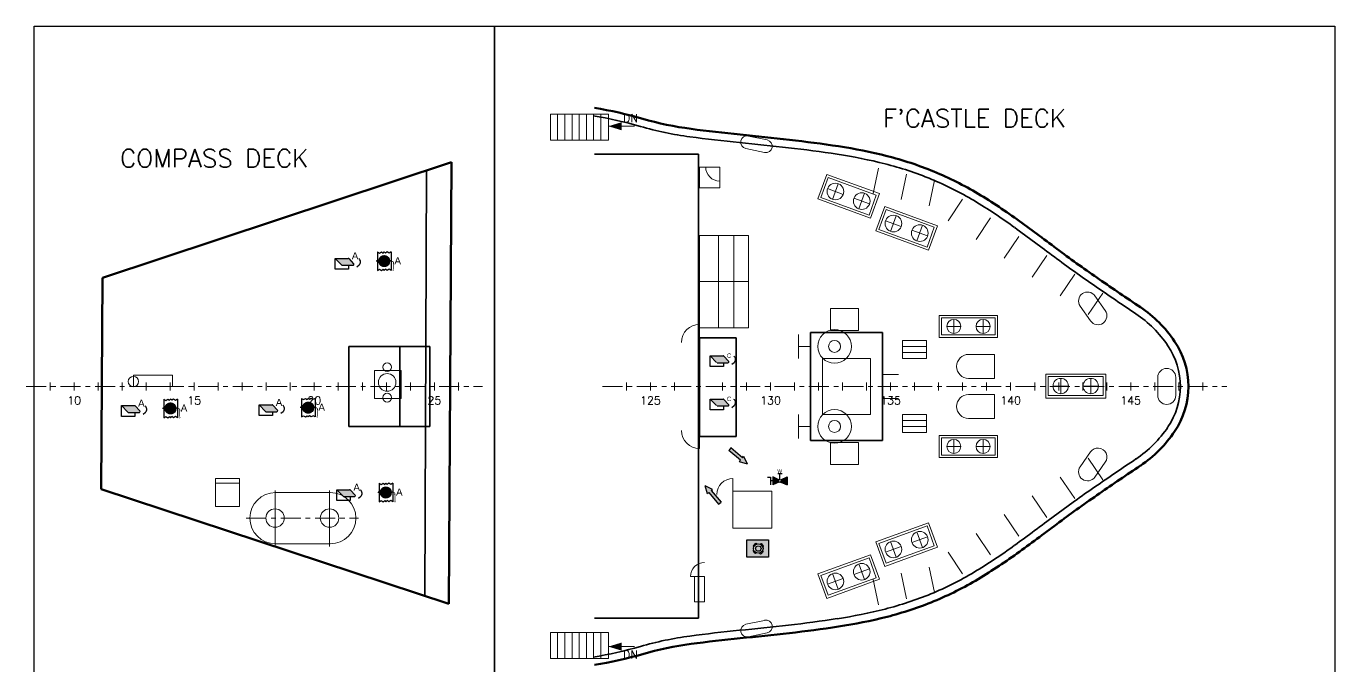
# Model space of a CAD drawing. Header units: millimetres. Extents: x -5000 to 92500, y -73000 to 27580.
# Drawn here: x 59400 to 92100, y -17980 to -2000 of the extents above; entities that cross this region are included whole.
import ezdxf
from ezdxf.enums import TextEntityAlignment as Align

# ---------------------------------------------------------------- set-up
doc = ezdxf.new("R2010")
doc.units = ezdxf.units.MM
doc.linetypes.add('CENTER_S', pattern=[860, 500, -120, 120, -120])
for name, color, linetype, lineweight in [('CENTER', 1, 'CENTER_S', 18), ('DETAIL', 9, 'Continuous', 13), ('DOOR', 4, 'Continuous', 18), ('FRAMES', 7, 'Continuous', 18), ('HULL', 7, 'Continuous', 50), ('STAIR', 6, 'Continuous', 18), ('STRUCT', 7, 'Continuous', 35), ('SYM-FF', 1, 'Continuous', 18), ('SYM-LSA', 3, 'Continuous', 18), ('TEXT', 7, 'Continuous', 18)]:
    doc.layers.add(name, color=color, linetype=linetype, lineweight=lineweight)
for name, color, linetype in [('dotted', 140, 'Continuous'), ('FIRE LINE', 1, 'Continuous'), ('HATCH', 1, 'Continuous'), ('INER2', 151, 'Continuous'), ('SYMBOL', 31, 'Continuous'), ('VENT', 210, 'Continuous')]:
    doc.layers.add(name, color=color, linetype=linetype)
doc.styles.add('ARIAL', font='arial.ttf')
doc.styles.add('ROMANS', font='romans.shx')
picture_1 = doc.add_image_def('image4.png', size_in_pixel=(575, 900))
picture_2 = doc.add_image_def('image5.png', size_in_pixel=(1050, 900))

# ---------------------------------------------------------------- blocks, each defined once
blk = doc.blocks.new('AV')
at = {"layer": 'HATCH'}
blk.add_hatch(color=5, dxfattribs=at).paths.add_polyline_path([(6018.552, -5952.493, 0.205997), (6018.524, -5952.481), (6017.989, -5952.481), (6018.249, -5952.755, 0.205997), (6018.277, -5952.768), (6018.722, -5952.768, 0.657476), (6018.75, -5952.702)])
at = {"layer": 'dotted', "color": 6}
for p, q in [((6017.996, -5952.48), (6018.255, -5952.754)), ((6017.996, -5952.48), (6018.53, -5952.48)), ((6017.996, -5952.929), (6017.996, -5952.48)), ((6018.547, -5952.929), (6017.996, -5952.929)), ((6018.283, -5952.767), (6018.728, -5952.767)), ((6018.547, -5952.767), (6018.547, -5952.929)), ((6018.559, -5952.492), (6018.756, -5952.701)), ((6018.896, -5952.827), (6018.993, -5952.753))]:
    blk.add_line(p, q, dxfattribs=at)
blk.add_lwpolyline([(6018.896, -5952.827), (6018.993, -5952.753)], dxfattribs=at)
for centre, radius, start, end in [((6018.283, -5952.728), 0.0387, 223.4403, 270), ((6018.53, -5952.519), 0.0387, 43.4403, 90), ((6018.728, -5952.728), 0.0387, 270, 43.4403), ((6018.884, -5952.63), 0.164, 311.7236, 57.1221)]:
    blk.add_arc(centre, radius, start, end, dxfattribs=at)
at = {"layer": 'dotted', "color": 6, "style": 'ARIAL'}
blk.add_text('A', height=0.294, dxfattribs=at).set_placement((6018.684, -5952.525))
blk = doc.blocks.new('FPR-ACC.SPACES VENTILATION FIRE DUMPING_FLAP')
at = {"layer": 'INER2'}
h = blk.add_hatch(color=5, dxfattribs=at)
h.paths.add_polyline_path([(0.537, 0.148, 0.395683), (0.389, 0.009), (0.537, 0.009)])
h.paths.add_polyline_path([(0.684, 0.009, 0.395683), (0.537, 0.148), (0.537, 0.009)])
h.paths.add_polyline_path([(0.537, -0.009), (0.537, -0.148, 0.395683), (0.684, -0.009)])
h.paths.add_polyline_path([(0.537, -0.009), (0.389, -0.009, 0.395683), (0.537, -0.148)])
at = {"layer": 'SYMBOL'}
h = blk.add_hatch(color=256, dxfattribs=at)
h.paths.add_polyline_path([(0.537, 0.009), (0.389, 0.009, 0.015921), (0.389, 0), (0.537, 0)])
h.paths.add_polyline_path([(0.37, 0.009), (0.349, 0.009), (0.349, 0), (0.37, 0, -0.014121)])
h.paths.add_polyline_path([(0.349, 0.009), (0.32, 0.009), (0.32, 0), (0.349, 0)])
h.paths.add_polyline_path([(0.684, 0.009), (0.537, 0.009), (0.537, 0), (0.684, 0, 0.015921)])
h.paths.add_polyline_path([(0.724, 0.009), (0.703, 0.009, -0.014121), (0.703, 0), (0.724, 0)])
h.paths.add_polyline_path([(0.749, 0.009), (0.724, 0.009), (0.724, 0), (0.749, 0)])
h = blk.add_hatch(color=256, dxfattribs=at)
h.paths.add_polyline_path([(0.537, 0.166), (0.537, 0.148, -0.414214), (0.684, 0), (0.703, 0, 0.414214)])
h.paths.add_polyline_path([(0.537, 0.148), (0.537, 0.166, 0.414214), (0.37, 0), (0.389, 0, -0.414214)])
h.paths.add_polyline_path([(0.389, 0), (0.37, 0, 0.414214), (0.537, -0.166), (0.537, -0.148, -0.414214)])
h.paths.add_polyline_path([(0.703, 0), (0.684, 0, -0.414214), (0.537, -0.148), (0.537, -0.166, 0.414214)])
h = blk.add_hatch(color=256, dxfattribs=at)
h.paths.add_polyline_path([(0.778, 0), (0.749, 0), (0.749, -0.009, -0.414214), (0.78, -0.041), (0.799, -0.041, 0.24158)])
h.paths.add_polyline_path([(0.749, 0.009), (0.749, 0), (0.778, 0, 0.156931)])
h = blk.add_hatch(color=256, dxfattribs=at)
h.paths.add_polyline_path([(0.349, 0), (0.32, 0), (0.32, -0.009), (0.349, -0.009)])
h.paths.add_polyline_path([(0.37, 0), (0.349, 0), (0.349, -0.009), (0.37, -0.009, -0.014121)])
blk.add_hatch(color=256, dxfattribs=at).paths.add_polyline_path([(0.537, 0), (0.389, 0, 0.015921), (0.389, -0.009), (0.537, -0.009)])
h = blk.add_hatch(color=256, dxfattribs=at)
h.paths.add_polyline_path([(0.684, 0), (0.537, 0), (0.537, -0.009), (0.684, -0.009, 0.015921)])
h.paths.add_polyline_path([(0.724, 0), (0.703, 0, -0.014121), (0.703, -0.009), (0.724, -0.009)])
h.paths.add_polyline_path([(0.749, 0), (0.724, 0), (0.724, -0.009), (0.749, -0.009)])
h = blk.add_hatch(color=256, dxfattribs=at)
h.paths.add_polyline_path([(0.769, -0.25, 1), (0.81, -0.25, 1)])
h.paths.add_polyline_path([(0.801, -0.25, -1), (0.777, -0.25, -1)])
at = {"layer": 'dotted', "color": 6}
for p, q in [((0.323, 0.009), (0.323, -0.009)), ((0.751, 0.009), (0.323, 0.009)), ((0.351, 0.255), (0.351, -0.255)), ((0.351, 0.255), (0.406, 0.222)), ((0.406, 0.222), (0.46, 0.255)), ((0.46, 0.255), (0.507, 0.224)), ((0.507, 0.224), (0.539, 0.255)), ((0.572, 0.224), (0.539, 0.255)), ((0.619, 0.255), (0.572, 0.224)), ((0.673, 0.222), (0.619, 0.255)), ((0.727, 0.255), (0.673, 0.222)), ((0.727, 0.255), (0.727, -0.255)), ((0.351, -0.255), (0.406, -0.222)), ((0.406, -0.222), (0.46, -0.255)), ((0.46, -0.255), (0.507, -0.224)), ((0.507, -0.224), (0.539, -0.255)), ((0.572, -0.224), (0.539, -0.255)), ((0.619, -0.255), (0.572, -0.224)), ((0.673, -0.222), (0.619, -0.255)), ((0.727, -0.255), (0.673, -0.222))]:
    blk.add_line(p, q, dxfattribs=at)
blk.add_circle((0.539, 0), 0.148, dxfattribs=at)
at = {"layer": 'SYMBOL'}
blk.add_line((0.78, -0.046), (0.799, -0.046), dxfattribs=at)
at = {"layer": 'SYMBOL', "const_width": 0.0188}
blk.add_lwpolyline([(0.789, -0.041), (0.789, -0.23)], dxfattribs=at)
at = {"layer": 'INER2', "color": 6, "xscale": 0.66362073343725, "yscale": 0.66362073343725}
blk.add_blockref('AV', (-3994.481, 3950.266), dxfattribs=at)
at = {"layer": 'dotted', "color": 6, "style": 'ARIAL'}
blk.add_text('A', height=0.195, dxfattribs=at).set_placement((0.818, -0.086))
blk = doc.blocks.new('LBOO')
at = {"layer": 'INER2'}
h = blk.add_hatch(color=80, dxfattribs=at)
h.paths.add_polyline_path([(-2246.855, -998.691), (-2246.855, -997.659), (-2248.152, -997.659), (-2248.152, -998.691)])
h.paths.add_polyline_path([(-2247.78, -998.317, -0.284827), (-2247.777, -998.287), (-2247.743, -998.245, -0.062965), (-2247.752, -998.175, -0.101775), (-2247.729, -998.063), (-2247.756, -998.017, -0.284827), (-2247.755, -997.986, -0.140554), (-2247.612, -997.864, -0.284827), (-2247.582, -997.868), (-2247.54, -997.902, -0.165802), (-2247.358, -997.916), (-2247.312, -997.888, -0.284827), (-2247.281, -997.889, -0.140554), (-2247.159, -998.032, -0.284827), (-2247.163, -998.063), (-2247.197, -998.104, -0.062965), (-2247.188, -998.175, -0.101775), (-2247.211, -998.286), (-2247.184, -998.332, -0.284827), (-2247.184, -998.363, -0.140554), (-2247.328, -998.485, -0.284827), (-2247.358, -998.482), (-2247.399, -998.448, -0.165802), (-2247.581, -998.434), (-2247.627, -998.461, -0.284827), (-2247.658, -998.46, -0.140554)])
h.paths.add_polyline_path([(-2247.635, -998.175, -1), (-2247.304, -998.175, -1)])
at = {"layer": 'dotted', "color": 6}
for p, q in [((-2247.743, -998.245), (-2247.777, -998.287)), ((-2247.729, -998.063), (-2247.756, -998.017)), ((-2247.581, -998.434), (-2247.627, -998.461)), ((-2247.54, -997.902), (-2247.582, -997.868)), ((-2247.399, -998.448), (-2247.358, -998.482)), ((-2247.358, -997.916), (-2247.312, -997.888)), ((-2247.211, -998.286), (-2247.184, -998.332)), ((-2247.197, -998.104), (-2247.163, -998.063))]:
    blk.add_line(p, q, dxfattribs=at)
blk.add_lwpolyline([(-2248.152, -997.659), (-2246.855, -997.659), (-2246.855, -998.691), (-2248.152, -998.691)], close=True, dxfattribs=at)
for radius in [0.282, 0.165]:
    blk.add_circle((-2247.47, -998.175), radius, dxfattribs=at)
for centre, radius, start, end in [((-2247.754, -998.305), 0.0289, 140.98811, 204.5816), ((-2247.47, -998.175), 0.342, 204.5816, 236.58465), ((-2247.731, -998.002), 0.0289, 146.58465, 210.17814), ((-2247.47, -998.175), 0.342, 114.5816, 146.58465), ((-2247.6, -997.89), 0.0289, 50.98811, 114.5816), ((-2247.47, -998.175), 0.342, 294.5816, 326.58465), ((-2247.297, -997.913), 0.0289, 56.58465, 120.17814), ((-2247.47, -998.175), 0.342, 24.5816, 56.58465), ((-2247.209, -998.347), 0.0289, 326.58465, 30.17814), ((-2247.185, -998.044), 0.0289, 320.98811, 24.5816), ((-2247.642, -998.436), 0.0289, 236.58465, 300.17814), ((-2247.34, -998.459), 0.0289, 230.98811, 294.5816)]:
    blk.add_arc(centre, radius, start, end, dxfattribs=at)
blk = doc.blocks.new('FPR-LIFE BUOYS')
at = {"layer": 'dotted', "color": 1, "xscale": 0.45989954711139, "yscale": 0.45989954711139}
blk.add_blockref('LBOO', (1033.626, 459.06), dxfattribs=at)
blk = doc.blocks.new('hyd')
at = {"layer": 'FIRE LINE'}
for color, points in [(1, [(1942.494, -4114.805), (1942.122, -4114.633), (1942.122, -4115.111), (1942.494, -4114.939, -0.219445), (1942.463, -4114.872, -0.219445)]), (80, [(1942.608, -4114.805, -0.219445), (1942.639, -4114.872, -0.219445), (1942.608, -4114.939), (1942.981, -4115.111), (1942.981, -4114.633)])]:
    blk.add_hatch(color=color, dxfattribs=at).paths.add_polyline_path(points)
at = {"layer": 'dotted', "color": 6}
for p, q in [((1942.418, -4114.43), (1942.686, -4114.43)), ((1942.552, -4114.784), (1942.552, -4114.43)), ((1941.816, -4114.646), (1941.99, -4114.646)), ((1941.99, -4114.646), (1941.99, -4115.098)), ((1942.109, -4114.872), (1941.99, -4114.872)), ((1942.122, -4114.633), (1942.122, -4115.111)), ((1942.495, -4114.805), (1942.122, -4114.633)), ((1942.495, -4114.939), (1942.122, -4115.111)), ((1942.609, -4114.805), (1942.981, -4114.633)), ((1942.609, -4114.939), (1942.981, -4115.111)), ((1942.981, -4114.633), (1942.981, -4115.111))]:
    blk.add_line(p, q, dxfattribs=at)
blk.add_circle((1942.552, -4114.872), 0.088, dxfattribs=at)
at = {"layer": 'dotted', "color": 6, "style": 'ARIAL'}
blk.add_text('W', height=0.212, dxfattribs=at).set_placement((1942.4, -4114.388))
blk = doc.blocks.new('FPR-WATER FIRE HYDRANT')
at = {"layer": 'VENT', "color": 2, "xscale": 0.45989954711139, "yscale": 0.45989954711139}
blk.add_blockref('hyd', (-893.308, 1892.371), dxfattribs=at)
blk = doc.blocks.new('duc')
at = {"layer": 'HATCH'}
blk.add_hatch(color=2, dxfattribs=at).paths.add_polyline_path([(-2247.242, -951.283, 0.205997), (-2247.283, -951.265), (-2248.055, -951.265), (-2247.68, -951.661, 0.205997), (-2247.64, -951.678), (-2246.998, -951.678, 0.657476), (-2246.957, -951.584)])
at = {"layer": 'dotted', "color": 6}
for p, q in [((-2248.054, -951.263), (-2247.68, -951.659)), ((-2248.054, -951.263), (-2247.282, -951.263)), ((-2248.054, -951.911), (-2248.054, -951.263)), ((-2247.242, -951.281), (-2246.957, -951.583)), ((-2247.258, -951.911), (-2248.054, -951.911)), ((-2247.639, -951.677), (-2246.997, -951.677)), ((-2247.258, -951.677), (-2247.258, -951.911)), ((-2246.754, -951.764), (-2246.615, -951.657))]:
    blk.add_line(p, q, dxfattribs=at)
blk.add_lwpolyline([(-2246.754, -951.764), (-2246.615, -951.657)], dxfattribs=at)
for centre, radius, start, end in [((-2247.282, -951.319), 0.0558, 43.44032, 90), ((-2246.772, -951.48), 0.237, 311.72362, 57.12213), ((-2246.997, -951.621), 0.0558, 270, 43.44032)]:
    blk.add_arc(centre, radius, start, end, dxfattribs=at)
at = {"layer": 'dotted', "color": 6, "style": 'ARIAL'}
blk.add_text('C', height=0.264, dxfattribs=at).set_placement((-2247.06, -951.386))
blk = doc.blocks.new('FPR-CARGO SPACES VENTILATION FIRE DUMPING')
at = {"layer": 'dotted', "color": 6, "xscale": 0.45989954711139, "yscale": 0.45989954711139}
blk.add_blockref('duc', (1033.53, 437.634), dxfattribs=at)
blk = doc.blocks.new('arro')
at = {"layer": 'INER2'}
blk.add_hatch(color=80, dxfattribs=at).paths.add_polyline_path([(1721.956, -4085.057), (1721.956, -4085.164), (1721.044, -4085.164), (1721.043, -4085.359), (1721.956, -4085.359), (1721.956, -4085.465), (1722.413, -4085.261)])
at = {"layer": 'dotted', "color": 6}
for p, q in [((1721.957, -4085.164), (1721.044, -4085.164)), ((1721.044, -4085.164), (1721.044, -4085.359)), ((1721.957, -4085.359), (1721.044, -4085.359)), ((1721.957, -4085.164), (1721.957, -4085.057)), ((1721.957, -4085.057), (1722.413, -4085.261)), ((1721.957, -4085.465), (1722.413, -4085.261)), ((1721.957, -4085.359), (1721.957, -4085.465))]:
    blk.add_line(p, q, dxfattribs=at)
blk = doc.blocks.new('FPR-PRIMARY MEANS OF ESCAPE')
at = {"layer": 'VENT', "color": 1, "xscale": 0.45989954711139, "yscale": 0.45989954711139}
blk.add_blockref('arro', (-791.822, 1878.81), dxfattribs=at)

msp = doc.modelspace()

# ---------------------------------------------------------------- hatches: boundary and pattern name
at = {"layer": 'STAIR'}
h = msp.add_hatch(color=7, dxfattribs=at)
h.dxf.hatch_style = 1
h.paths.add_polyline_path([(73950, -4500), (74284, -4603), (74284, -4397)])
h = msp.add_hatch(color=7, dxfattribs=at)
h.dxf.hatch_style = 1
h.paths.add_polyline_path([(73950, -17500), (74284, -17603), (74284, -17397)])

# ---------------------------------------------------------------- linework, layer by layer
at = {"layer": 'CENTER'}
for p, q in [((59400, -11000), (70800, -11000)), ((73800, -11000), (89400, -11000)), ((64900, -14290), (67700, -14290))]:
    msp.add_line(p, q, dxfattribs=at)
at = {"layer": 'DETAIL'}
for p, q in [((77449, -4744), (77918, -4843)), ((77382, -5057), (77851, -5156)), ((76730, -5520), (76225, -5520)), ((76225, -5520), (76225, -6040)), ((76730, -5520), (76380, -5520)), ((76730, -6040), (76730, -5520)), ((80700, -5545), (80562, -6180)), ((79403, -5705), (79181, -6316)), ((79439, -5782), (79258, -6280)), ((80719, -6184), (79403, -5705)), ((80642, -6220), (79439, -5782)), ((81400, -5697), (81262, -6333)), ((82100, -5850), (81962, -6485)), ((76225, -6040), (76730, -6040)), ((79426, -6059), (79817, -6201)), ((79550, -6326), (79692, -5935)), ((80208, -6565), (80350, -6174)), ((80497, -6795), (80719, -6184)), ((79181, -6316), (80497, -6795)), ((79258, -6280), (80461, -6718)), ((80083, -6299), (80474, -6441)), ((80461, -6718), (80642, -6220)), ((80853, -6505), (80631, -7116)), ((82169, -6984), (80853, -6505)), ((82800, -6319), (82438, -6859)), ((80889, -6582), (80708, -7080)), ((80876, -6859), (81267, -7001)), ((82092, -7020), (80889, -6582)), ((81000, -7126), (81142, -6735)), ((83500, -6789), (83138, -7329)), ((80631, -7116), (81947, -7595)), ((80708, -7080), (81911, -7518)), ((81533, -7099), (81924, -7241)), ((81658, -7365), (81800, -6974)), ((81911, -7518), (82092, -7020)), ((81947, -7595), (82169, -6984)), ((77450, -7230), (76225, -7230)), ((76225, -7230), (76225, -9540)), ((76700, -9540), (76700, -7230)), ((77080, -9540), (77080, -7230)), ((77450, -9540), (77450, -7230)), ((84200, -7258), (83838, -7798)), ((84900, -7727), (84538, -8267)), ((76225, -8375), (77450, -8375)), ((85600, -8197), (85238, -8736)), ((86300, -8666), (85938, -9206)), ((86105, -8737), (86363, -9105)), ((80200, -9050), (79500, -9050)), ((79500, -9050), (79500, -9600)), ((80200, -9600), (80200, -9050)), ((85737, -8995), (85995, -9363)), ((83675, -9225), (82215, -9225)), ((82215, -9225), (82215, -9775)), ((83615, -9285), (82275, -9285)), ((82275, -9285), (82275, -9715)), ((82580, -9676), (82580, -9324)), ((83310, -9676), (83310, -9324)), ((83615, -9715), (83615, -9285)), ((83675, -9775), (83675, -9225)), ((76225, -9540), (77450, -9540)), ((78700, -10300), (78700, -9700)), ((79500, -9600), (80200, -9600)), ((82215, -9775), (83675, -9775)), ((82275, -9715), (83615, -9715)), ((82404, -9500), (82756, -9500)), ((83134, -9500), (83486, -9500)), ((78700, -10000), (79000, -10000)), ((81900, -9850), (81300, -9850)), ((81300, -9850), (81300, -10300)), ((81300, -10000), (81900, -10000)), ((81900, -10300), (81900, -9850)), ((80500, -10300), (79300, -10300)), ((79300, -10300), (79300, -11700)), ((80500, -11700), (80500, -10300)), ((81300, -10150), (81900, -10150)), ((81300, -10300), (81900, -10300)), ((82950, -10200), (83600, -10200)), ((83600, -10800), (83600, -10200)), ((63060, -10720), (62080, -10720)), ((62080, -10720), (62080, -11000)), ((63060, -11000), (63060, -10720)), ((68770, -10600), (68100, -10600)), ((68100, -10600), (68100, -11300)), ((68770, -11300), (68770, -10600)), ((80800, -10700), (81200, -10700)), ((86375, -10690), (84875, -10690)), ((84875, -10690), (84875, -11290)), ((86315, -10750), (84935, -10750)), ((84935, -10750), (84935, -11230)), ((86315, -11230), (86315, -10750)), ((86375, -11290), (86375, -10690)), ((87675, -11225), (87675, -10775)), ((88125, -11225), (88125, -10775)), ((62080, -11000), (63060, -11000)), ((82950, -10800), (83600, -10800)), ((85058, -10990), (85442, -10990)), ((85250, -11182), (85250, -10798)), ((85808, -10990), (86192, -10990)), ((86000, -11182), (86000, -10798)), ((68100, -11300), (68770, -11300)), ((80800, -11300), (81200, -11300)), ((82950, -11200), (83600, -11200)), ((83600, -11200), (83600, -11800)), ((84875, -11290), (86375, -11290)), ((84935, -11230), (86315, -11230)), ((78700, -11700), (78700, -12300)), ((79300, -11700), (80500, -11700)), ((81300, -11700), (81900, -11700)), ((81300, -12150), (81300, -11700)), ((81900, -11700), (81900, -12150)), ((78700, -12000), (79000, -12000)), ((81300, -11850), (81900, -11850)), ((81300, -12000), (81900, -12000)), ((82950, -11800), (83600, -11800)), ((80200, -12400), (79500, -12400)), ((79500, -12400), (79500, -12950)), ((80200, -12950), (80200, -12400)), ((81900, -12150), (81300, -12150)), ((82215, -12225), (83675, -12225)), ((82215, -12775), (82215, -12225)), ((82275, -12285), (83615, -12285)), ((82275, -12715), (82275, -12285)), ((82580, -12324), (82580, -12676)), ((83310, -12324), (83310, -12676)), ((83615, -12285), (83615, -12715)), ((83675, -12225), (83675, -12775)), ((83615, -12715), (82275, -12715)), ((82404, -12500), (82756, -12500)), ((83134, -12500), (83486, -12500)), ((85737, -13005), (85995, -12637)), ((79500, -12950), (80200, -12950)), ((83675, -12775), (82215, -12775)), ((86300, -13334), (85938, -12794)), ((86105, -13263), (86363, -12895)), ((64730, -13300), (64130, -13300)), ((64130, -13300), (64130, -14000)), ((64730, -14000), (64730, -13300)), ((77060, -13700), (77060, -13300)), ((85600, -13803), (85238, -13264)), ((64130, -13420), (64730, -13420)), ((65620, -13600), (65620, -15000)), ((65630, -13650), (67000, -13650)), ((66980, -13600), (66980, -15000)), ((78030, -13620), (77060, -13620)), ((77060, -13620), (77060, -14540)), ((78030, -14540), (78030, -13620)), ((84900, -14273), (84538, -13733)), ((64130, -14000), (64730, -14000)), ((84200, -14742), (83838, -14202)), ((77060, -14540), (78030, -14540)), ((80631, -14884), (81947, -14405)), ((80708, -14920), (81911, -14482)), ((81658, -14635), (81800, -15026)), ((81911, -14482), (82092, -14980)), ((81947, -14405), (82169, -15016)), ((83500, -15211), (83138, -14671)), ((65630, -14930), (67000, -14930)), ((80853, -15495), (80631, -14884)), ((80889, -15418), (80708, -14920)), ((82169, -15016), (80853, -15495)), ((80876, -15141), (81267, -14999)), ((82092, -14980), (80889, -15418)), ((81000, -14874), (81142, -15265)), ((81533, -14901), (81924, -14759)), ((79181, -15684), (80497, -15205)), ((79258, -15720), (80461, -15282)), ((80461, -15282), (80642, -15780)), ((80497, -15205), (80719, -15816)), ((82800, -15681), (82438, -15141)), ((79403, -16295), (79181, -15684)), ((79550, -15674), (79692, -16065)), ((80083, -15701), (80474, -15559)), ((80208, -15435), (80350, -15826)), ((81400, -16303), (81262, -15667)), ((82100, -16150), (81962, -15515)), ((76350, -15750), (76000, -15750)), ((76350, -15750), (76100, -15750)), ((76100, -15750), (76100, -16380)), ((76350, -16380), (76350, -15750)), ((79439, -16218), (79258, -15720)), ((80719, -15816), (79403, -16295)), ((79426, -15941), (79817, -15799)), ((80642, -15780), (79439, -16218)), ((80700, -16455), (80562, -15820)), ((76100, -16380), (76350, -16380)), ((77382, -16943), (77851, -16844)), ((77449, -17256), (77918, -17157))]:
    msp.add_line(p, q, dxfattribs=at)
for centre, radius in [((79621, -6130), 208), ((80279, -6370), 208), ((81071, -6930), 208), ((81729, -7170), 208), ((82580, -9500), 176), ((83310, -9500), 176), ((79600, -10000), 420), ((79600, -10000), 150), ((68420, -10520), 110), ((62080, -10880), 130), ((68420, -10900), 220), ((85250, -10990), 192), ((86000, -10990), 192), ((68420, -11280), 110), ((79600, -12000), 420), ((79600, -12000), 150), ((82580, -12500), 176), ((83310, -12500), 176), ((65620, -14290), 230), ((66980, -14290), 230), ((81729, -14830), 208), ((81071, -15070), 208), ((79621, -15870), 208), ((80279, -15630), 208)]:
    msp.add_circle(centre, radius, dxfattribs=at)
for centre, radius, start, end in [((77415, -4900), 160, 78, 258), ((77885, -5000), 160, 258, 78), ((76730, -5520), 350, 180, 270), ((85921, -8866), 225, 35, 215), ((86179, -9234), 225, 215, 35), ((82950, -10500), 300, 90, 270), ((87900, -10775), 225, 0, 180), ((82950, -11500), 300, 90, 270), ((87900, -11225), 225, 180, 0), ((86179, -12766), 225, 325, 145), ((85921, -13134), 225, 145, 325), ((77060, -13700), 400, 90, 180), ((65630, -14290), 640, 90, 270), ((67000, -14290), 640, 270, 90), ((76350, -15750), 350, 90, 180), ((77415, -17100), 160, 102, 282), ((77885, -17000), 160, 282, 102)]:
    msp.add_arc(centre, radius, start, end, dxfattribs=at)
at = {"layer": 'DOOR'}
for p, q in [((76225, -9900), (76225, -9450)), ((76225, -12100), (76225, -12550))]:
    msp.add_line(p, q, dxfattribs=at)
for centre, start, end in [((76225, -9900), 90, 180), ((76225, -12100), 180, 270)]:
    msp.add_arc(centre, 450, start, end, dxfattribs=at)
at = {"layer": 'FRAMES'}
for p, q in [((60000, -11100), (60000, -10900)), ((60600, -11100), (60600, -10900)), ((61200, -11100), (61200, -10900)), ((61800, -11100), (61800, -10900)), ((62400, -11100), (62400, -10900)), ((63000, -11100), (63000, -10900)), ((63600, -11100), (63600, -10900)), ((64200, -11100), (64200, -10900)), ((64800, -11100), (64800, -10900)), ((65400, -11100), (65400, -10900)), ((66000, -11100), (66000, -10900)), ((66600, -11100), (66600, -10900)), ((67200, -11100), (67200, -10900)), ((67800, -11100), (67800, -10900)), ((68400, -11100), (68400, -10900)), ((69000, -11100), (69000, -10900)), ((69600, -11100), (69600, -10900)), ((70200, -11100), (70200, -10900)), ((74400, -11100), (74400, -10900)), ((75000, -11100), (75000, -10900)), ((75600, -11100), (75600, -10900)), ((76200, -11100), (76200, -10900)), ((76800, -11100), (76800, -10900)), ((77400, -11100), (77400, -10900)), ((78000, -11100), (78000, -10900)), ((78600, -11100), (78600, -10900)), ((79200, -11100), (79200, -10900)), ((79800, -11100), (79800, -10900)), ((80400, -11100), (80400, -10900)), ((81000, -11100), (81000, -10900)), ((81600, -11100), (81600, -10900)), ((82200, -11100), (82200, -10900)), ((82800, -11100), (82800, -10900)), ((83400, -11100), (83400, -10900)), ((84000, -11100), (84000, -10900)), ((84600, -11100), (84600, -10900)), ((85200, -11100), (85200, -10900)), ((85800, -11100), (85800, -10900)), ((86400, -11100), (86400, -10900)), ((87000, -11100), (87000, -10900)), ((87600, -11100), (87600, -10900)), ((88200, -11100), (88200, -10900)), ((88800, -11100), (88800, -10900))]:
    msp.add_line(p, q, dxfattribs=at)
at = {"layer": 'HULL'}
for p, q in [((61310, -8290), (70030, -5400)), ((70030, -5400), (69960, -16430)), ((61270, -13570), (61310, -8290)), ((69960, -16430), (61270, -13570))]:
    msp.add_line(p, q, dxfattribs=at)
for centre, radius, start, end in [((71827, -14669), 10775, 73.954, 80.5276), ((77129, 3768), 8408, 253.954, 262.3725), ((80664, 30166), 35042, 262.3725, 264.3949), ((68928, -89418), 85116, 83.56223, 84.39494), ((74873, -36731), 32095, 81.3532, 83.5622), ((77777, -17637), 12782, 75.8101, 81.3532), ((78788, -13638), 8657, 67.6255, 75.8101), ((78903, -13360), 8356, 59.1472, 67.6255), ((76389, -17567), 13256, 53.8026, 59.1472), ((15175, -101214), 116910, 53.19616, 53.80262), ((103272, 16532), 30145, 233.1962, 235.5467), ((165051, 106577), 139346, 235.54671, 236.05528), ((85478, -11641), 3159, 34.006, 56.0553), ((86428, -11000), 2012, 360, 34.006), ((86428, -11000), 2012, 325.994, 0), ((85478, -10359), 3159, 303.9447, 325.994), ((165051, -128577), 139346, 123.94472, 124.45329), ((103272, -38532), 30145, 124.4533, 126.8038), ((15175, 79214), 116910, 306.19738, 306.80384), ((76389, -4433), 13256, 300.8528, 306.1974), ((78903, -8640), 8356, 292.3745, 300.8528), ((78788, -8362), 8657, 284.1899, 292.3745), ((74873, 14731), 32095, 276.4378, 278.6468), ((77777, -4363), 12782, 278.6468, 284.1899), ((80664, -52166), 35042, 95.6051, 97.6275), ((68928, 67418), 85116, 275.60506, 276.43777), ((77129, -25768), 8408, 97.6275, 106.046), ((71827, -7331), 10775, 279.4724, 286.046)]:
    msp.add_arc(centre, radius, start, end, dxfattribs=at)
at = {"layer": 'STAIR'}
for p, q in [((73950, -4200), (72500, -4200)), ((72500, -4200), (72500, -4850)), ((72680, -4850), (72680, -4200)), ((72860, -4850), (72860, -4200)), ((73040, -4850), (73040, -4200)), ((73220, -4850), (73220, -4200)), ((73400, -4850), (73400, -4200)), ((73580, -4850), (73580, -4200)), ((73760, -4850), (73760, -4200)), ((73950, -4850), (73950, -4200)), ((74600, -4500), (73950, -4500)), ((72500, -4850), (73950, -4850)), ((73950, -17150), (72500, -17150)), ((72500, -17150), (72500, -17800)), ((72680, -17800), (72680, -17150)), ((72860, -17800), (72860, -17150)), ((73040, -17800), (73040, -17150)), ((73220, -17800), (73220, -17150)), ((73400, -17800), (73400, -17150)), ((73580, -17800), (73580, -17150)), ((73760, -17800), (73760, -17150)), ((73950, -17800), (73950, -17150)), ((74600, -17500), (73950, -17500)), ((72500, -17800), (73950, -17800))]:
    msp.add_line(p, q, dxfattribs=at)
at = {"layer": 'STRUCT'}
for p, q in [((73600, -5200), (76200, -5200)), ((76200, -5200), (76200, -16790)), ((69400, -5610), (69360, -16250)), ((77140, -9790), (76225, -9790)), ((76225, -9790), (76225, -12250)), ((77140, -12250), (77140, -9790)), ((80800, -9650), (79000, -9650)), ((79000, -9650), (79000, -12350)), ((80800, -12350), (80800, -9650)), ((69490, -10000), (67460, -10000)), ((67460, -10000), (67460, -12000)), ((68740, -10000), (68740, -12000)), ((69490, -12000), (69490, -10000)), ((67460, -12000), (69490, -12000)), ((67460, -12000), (69490, -12000)), ((76225, -12250), (77140, -12250)), ((79000, -12350), (80800, -12350)), ((76200, -16790), (73600, -16790))]:
    msp.add_line(p, q, dxfattribs=at)
for centre, radius, start, end in [((71827, -14669), 10575, 73.954, 80.5276), ((77129, 3768), 8608, 253.954, 262.3725), ((80664, 30166), 35242, 262.3725, 264.3949), ((68928, -89418), 84916, 83.56223, 84.39494), ((74873, -36731), 31895, 81.3532, 83.5622), ((77777, -17637), 12582, 75.8101, 81.3532), ((78788, -13638), 8457, 67.6255, 75.8101), ((78903, -13360), 8156, 59.1472, 67.6255), ((76389, -17567), 13056, 53.8026, 59.1472), ((15175, -101214), 116710, 53.19616, 53.80262), ((103272, 16532), 30345, 233.1962, 235.5467), ((165051, 106577), 139546, 235.54671, 236.05528), ((85478, -11641), 2959, 34.006, 56.0553), ((86428, -11000), 1812, 360, 34.006), ((86428, -11000), 1812, 325.994, 0), ((85478, -10359), 2959, 303.9447, 325.994), ((165051, -128577), 139546, 123.94472, 124.45329), ((103272, -38532), 30345, 124.4533, 126.8038), ((15175, 79214), 116710, 306.19738, 306.80384), ((76389, -4433), 13056, 300.8528, 306.1974), ((78903, -8640), 8156, 292.3745, 300.8528), ((78788, -8362), 8457, 284.1899, 292.3745), ((77777, -4363), 12582, 278.6468, 284.1899), ((68928, 67418), 84916, 275.60506, 276.43777), ((74873, 14731), 31895, 276.4378, 278.6468), ((77129, -25768), 8608, 97.6275, 106.046), ((80664, -52166), 35242, 95.6051, 97.6275), ((71827, -7331), 10575, 279.4724, 286.046)]:
    msp.add_arc(centre, radius, start, end, dxfattribs=at)

# ---------------------------------------------------------------- block references
at = {"layer": 'SYM-FF', "xscale": 906.54, "yscale": 906.54}
for name, p in [('FPR-ACC.SPACES VENTILATION FIRE DUMPING_FLAP', (67860, -7870)), ('FPR-CARGO SPACES VENTILATION FIRE DUMPING', (76810, -10370)), ('FPR-ACC.SPACES VENTILATION FIRE DUMPING_FLAP', (62520, -11550)), ('FPR-ACC.SPACES VENTILATION FIRE DUMPING_FLAP', (65960, -11530)), ('FPR-CARGO SPACES VENTILATION FIRE DUMPING', (76810, -11450)), ('FPR-WATER FIRE HYDRANT', (78170, -13310)), ('FPR-ACC.SPACES VENTILATION FIRE DUMPING_FLAP', (67900, -13650))]:
    msp.add_blockref(name, p, dxfattribs=at)
at = {"layer": 'SYM-LSA', "xscale": 906.54, "yscale": 906.54}
for p, rotation in [((77200, -12750), -40), ((76550, -13700), 130)]:
    msp.add_blockref('FPR-PRIMARY MEANS OF ESCAPE', p, dxfattribs=dict(at, rotation=rotation))
msp.add_blockref('FPR-LIFE BUOYS', (77680, -15050), dxfattribs=at)

# ---------------------------------------------------------------- texts
at = {"layer": 'FRAMES', "style": 'ROMANS'}
for s, p in [('10', (60600, -11350)), ('15', (63600, -11350)), ('20', (66600, -11350)), ('25', (69600, -11350)), ('125', (75000, -11350)), ('130', (78000, -11350)), ('135', (81000, -11350)), ('140', (84000, -11350)), ('145', (87000, -11350))]:
    msp.add_text(s, height=200, dxfattribs=at).set_placement(p, align=Align.MIDDLE_CENTER)
at = {"layer": 'TEXT', "style": 'ROMANS'}
for s, height, p in [('DN', 200, (74500, -4300)), ("F'CASTLE DECK", 450, (83100, -4300)), ('COMPASS DECK', 450, (64100, -5300)), ('DN', 200, (74500, -17700))]:
    msp.add_text(s, height=height, dxfattribs=at).set_placement(p, align=Align.MIDDLE_CENTER)

# ---------------------------------------------------------------- pictures from other files: only their frames are drawn
at = {"layer": '0-REFERENCE-IMAGE'}
image = msp.add_image(picture_1, insert=(59600, -20000), size_in_units=(11500, 18000), dxfattribs=dict(at, fade=50))
image = msp.add_image(picture_2, insert=(71100, -20000), size_in_units=(21000, 18000), dxfattribs=dict(at, fade=50))

doc.saveas('drawing.dxf')
